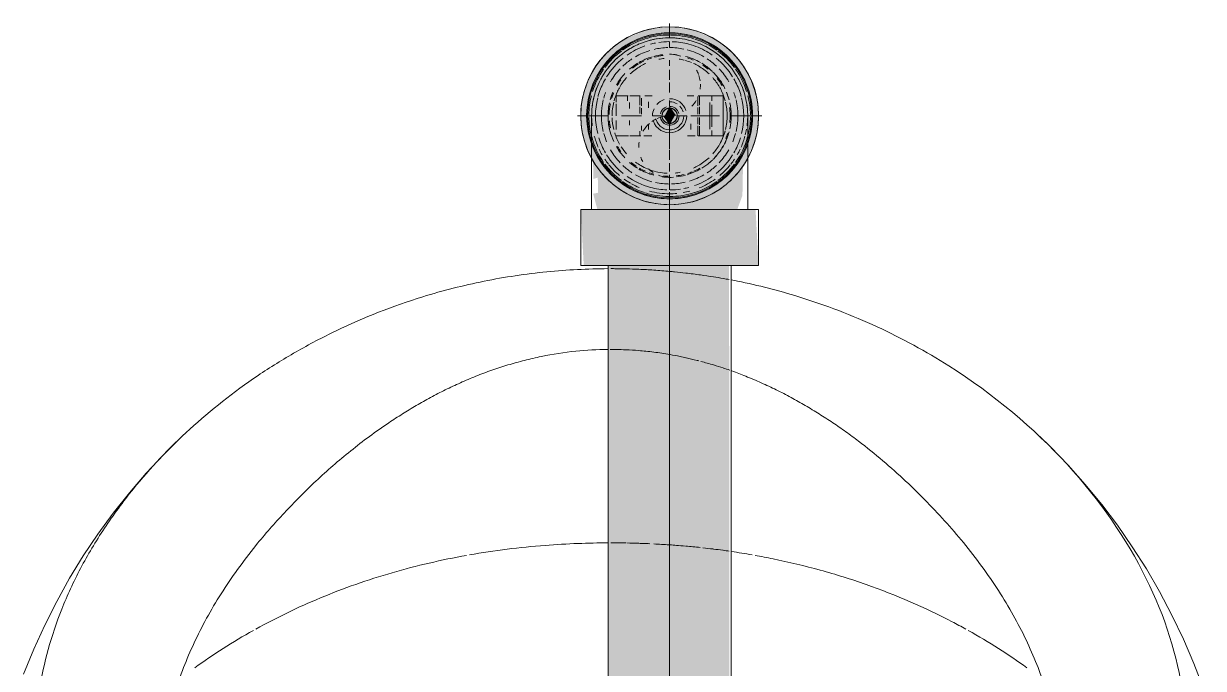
# Model space of a CAD drawing. Header units: millimetres. Extents: x -4000 to 187956, y -58990 to 162485.
# Drawn here: x 8974.9 to 9294.7, y 139300.3 to 139475.1 of the extents above; entities that cross this region are included whole.
import ezdxf

# ---------------------------------------------------------------- set-up
doc = ezdxf.new("R2010")
doc.units = ezdxf.units.MM
doc.linetypes.add('Dash 1_16_', pattern=[317.5, 158.75, -158.75])
for name, color, linetype, lineweight in [('F-SPRN', 3, 'Continuous', 9), ('P-PIPE', 3, 'Continuous', 9), ('P-PIPE-CNTR', 3, 'Continuous', 9), ('P-SANR-FIXT', 6, 'Continuous', 9)]:
    doc.layers.add(name, color=color, linetype=linetype, lineweight=lineweight)

# ---------------------------------------------------------------- blocks, each defined once
blk = doc.blocks.new('C307 - C307-V919-FFS - TANG 1')
at = {"layer": 'P-SANR-FIXT', "color": 250, "flags": 128}
for points in [[(-160.65, -196.08), (-158.07, -202.87), (-155.23, -209.53), (-152.13, -216.04), (-148.78, -222.39), (-145.19, -228.58), (-141.37, -234.58), (-137.33, -240.4), (-133.08, -246.02), (-128.63, -251.43), (-123.99, -256.64), (-119.17, -261.63), (-116.28, -264.43)], [(116.29, -264.42), (121.21, -259.56), (125.96, -254.49), (130.52, -249.19), (134.89, -243.69), (139.05, -237.99), (143, -232.09), (146.73, -226.01), (150.21, -219.76), (153.46, -213.34), (156.45, -206.76), (159.18, -200.05)]]:
    blk.add_lwpolyline(points, dxfattribs=at)
at = {"layer": 'P-SANR-FIXT', "color": 250}
for points, knots in [([(-50.95, -302.34), (-58.32, -300.04), (-72.45, -294.62), (-98.49, -280.39), (-125.49, -257.6), (-147.02, -226.12), (-155.27, -199.55), (-156.2, -179.46), (-154.88, -170), (-153.77, -165.4)], [-1, -1, -1, -1, -0.9, -0.8, -0.6, -0.4, -0.2, -0.1, 0, 0, 0, 0]), ([(153.77, -165.4), (155.32, -171.79), (156.32, -181.76), (155.07, -195.87), (152.75, -206.69), (149.06, -217.66), (143.96, -228.72), (137.48, -239.63), (128.06, -252.48), (114.63, -266.74), (99.19, -278.94), (85.44, -287.5), (70.85, -295.19), (59.14, -299.78), (50.95, -302.34)], [-1, -1, -1, -1, -0.861111, -0.791667, -0.722222, -0.652778, -0.583333, -0.513889, -0.444444, -0.333333, -0.222222, -0.166667, -0.111111, 0, 0, 0, 0]), ([(-96.2, -234.93), (-92.96, -238.94), (-85.96, -246.76), (-76, -256.16), (-68.31, -262.34), (-63.73, -265.76), (-60.17, -268.21), (-56.51, -270.58), (-52.74, -272.88), (-48.87, -275.07), (-44.89, -277.11), (-40.79, -279.02), (-36.76, -280.74), (-34.08, -281.78), (-32.81, -282.23)], [0, 0, 0, 0, 0.0769231, 0.1538462, 0.1923077, 0.2115385, 0.2307692, 0.25, 0.2692308, 0.2884615, 0.3076923, 0.3269231, 0.3461538, 0.3629496, 0.3629496, 0.3629496, 0.3629496]), ([(0.75, -288.05), (3.68, -288.03), (9.77, -287.72), (17.29, -286.53), (23.41, -285.11), (27.89, -283.88), (32.28, -282.46), (36.59, -280.82), (40.79, -279.02), (44.89, -277.11), (48.87, -275.07), (52.74, -272.88), (56.51, -270.58), (60.78, -267.81), (65.49, -264.51), (70.53, -260.57), (75.36, -256.56), (79.96, -252.4), (84.34, -248.13), (89.91, -242.37), (93.77, -237.94), (96.2, -234.93)], [0.5029595, 0.5029595, 0.5029595, 0.5029595, 0.5384615, 0.5769231, 0.5961538, 0.6153846, 0.6346154, 0.6538462, 0.6730769, 0.6923077, 0.7115385, 0.7307692, 0.75, 0.7692308, 0.7980769, 0.8269231, 0.8557692, 0.8846154, 0.9134615, 0.9423077, 1, 1, 1, 1]), ([(-32.67, -306.89), (-33.24, -306.78), (-39.43, -305.57), (-45.5, -304.02), (-50.95, -302.34)], [-0.3665734, -0.3665734, -0.3665734, -0.3665734, -0.3333333, 0, 0, 0, 0]), ([(50.95, -302.34), (45.5, -304.02), (34.46, -306.83), (17.59, -309.35), (6.31, -309.93), (0.75, -309.96)], [-1, -1, -1, -1, -0.6666667, -0.3333333, -0.0143356, -0.0143356, -0.0143356, -0.0143356])]:
    blk.add_open_spline(points, degree=3, knots=knots, dxfattribs=at)
for points in [[(-121.01, -182.1), (-120.44, -186.39), (-118.49, -195.13), (-113.31, -208.48), (-105.99, -221.88), (-99.68, -230.6), (-96.2, -234.93)], [(96.2, -234.93), (99.68, -230.6), (106, -221.88), (113.31, -208.47), (118.49, -195.12), (120.44, -186.39), (121.01, -182.09)]]:
    blk.add_open_spline(points, degree=3, dxfattribs=at)
at = {"layer": 'P-SANR-FIXT', "color": 252}
for points in [[(-96.91, -211.86), (-102.5, -208.74), (-107.81, -205.35), (-112.81, -201.74)], [(112.8, -201.74), (107.8, -205.36), (102.48, -208.75), (96.88, -211.88)], [(-32.71, -233.27), (-34.58, -232.99), (-36.45, -232.69), (-38.31, -232.36)], [(38.31, -232.36), (31.55, -233.55), (24.71, -234.41), (17.78, -234.93)]]:
    blk.add_open_spline(points, degree=3, dxfattribs=at)
for points, knots in [([(-39.1, -232.22), (-40.73, -231.93), (-46.67, -230.78), (-56.85, -228.36), (-73.39, -223.17), (-86.46, -217.51), (-95.01, -212.91), (-96.23, -212.24)], [-0.8872569, -0.8872569, -0.8872569, -0.8872569, -0.8611111, -0.7916667, -0.7222222, -0.5833333, -0.559915, -0.559915, -0.559915, -0.559915]), ([(96.23, -212.24), (90.65, -215.33), (78.72, -221.09), (59.49, -227.85), (45.91, -231), (39.1, -232.22)], [-0.4402744, -0.4402744, -0.4402744, -0.4402744, -0.3333333, -0.2222222, -0.1128561, -0.1128561, -0.1128561, -0.1128561]), ([(17.78, -234.93), (14.82, -235.16), (9.15, -235.49), (3.47, -235.61), (0.75, -235.62)], [-1, -1, -1, -1, -0.5, -0.0418529, -0.0418529, -0.0418529, -0.0418529])]:
    blk.add_open_spline(points, degree=3, knots=knots, dxfattribs=at)
at = {"layer": 'P-SANR-FIXT', "color": 243}
for points in [[(-30.48, -233.59), (-31.02, -233.52), (-31.55, -233.44), (-32.09, -233.36)], [(-27.83, -233.94), (-28.69, -233.83), (-29.54, -233.72), (-30.4, -233.6)], [(-24.93, -234.27), (-25.86, -234.17), (-26.8, -234.06), (-27.73, -233.95)], [(-20.3, -234.73), (-21.62, -234.61), (-22.93, -234.49), (-24.24, -234.35)], [(-17.78, -234.93), (-18.58, -234.87), (-19.38, -234.81), (-20.18, -234.74)], [(-15.96, -235.07), (-16.56, -235.02), (-17.17, -234.98), (-17.78, -234.93)], [(-11.64, -235.32), (-13.04, -235.25), (-14.44, -235.17), (-15.83, -235.07)], [(-4.34, -235.58), (-5.4, -235.56), (-6.45, -235.53), (-7.51, -235.5)], [(-1.49, -235.62), (-2.35, -235.61), (-3.21, -235.6), (-4.07, -235.58)], [(0, -235.62), (-0.48, -235.62), (-0.96, -235.62), (-1.45, -235.62)]]:
    blk.add_open_spline(points, degree=3, dxfattribs=at)
blk.add_open_spline([(-7.61, -235.49), (-8.04, -235.48), (-9.03, -235.44), (-10.02, -235.4), (-10.58, -235.38)], degree=3, knots=[-0.572728, -0.572728, -0.572728, -0.572728, -0.5, -0.4055891, -0.4055891, -0.4055891, -0.4055891], dxfattribs=at)
at = {"layer": 'P-SANR-FIXT', "color": 16}
for points in [[(-32.26, -282.42), (-31.68, -282.63), (-31.1, -282.83), (-30.52, -283.02)], [(-30.49, -283.03), (-29.62, -283.32), (-28.75, -283.59), (-27.87, -283.85)], [(-27.87, -283.85), (-26.72, -284.19), (-25.57, -284.52), (-24.4, -284.82)], [(-16.02, -286.67), (-14.58, -286.93), (-13.13, -287.15), (-11.68, -287.33)], [(-7.58, -287.76), (-6.44, -287.85), (-5.3, -287.92), (-4.16, -287.97)], [(-4.13, -287.97), (-3.26, -288), (-2.38, -288.03), (-1.5, -288.04)], [(-30.45, -307.29), (-31.01, -307.2), (-31.56, -307.1), (-32.11, -306.99)], [(-27.81, -307.74), (-28.69, -307.6), (-29.57, -307.45), (-30.45, -307.29)], [(-24.35, -308.26), (-25.5, -308.1), (-26.65, -307.93), (-27.8, -307.74)], [(-20.3, -308.78), (-21.65, -308.62), (-23, -308.45), (-24.34, -308.26)], [(-11.65, -309.57), (-13.09, -309.48), (-14.53, -309.36), (-15.96, -309.23)], [(-7.63, -309.79), (-8.97, -309.74), (-10.31, -309.66), (-11.65, -309.57)], [(-4.17, -309.91), (-5.32, -309.88), (-6.48, -309.84), (-7.63, -309.79)], [(-1.5, -309.95), (-2.39, -309.95), (-3.28, -309.93), (-4.17, -309.91)], [(0, -309.96), (-0.5, -309.96), (-1, -309.96), (-1.5, -309.95)]]:
    blk.add_open_spline(points, degree=3, dxfattribs=at)
for points, knots in [([(-23.82, -284.97), (-23.67, -285.01), (-22.54, -285.3), (-21.4, -285.57), (-20.41, -285.79)], [0.40196832, 0.40196832, 0.40196832, 0.40196832, 0.40384615, 0.41634257, 0.41634257, 0.41634257, 0.41634257]), ([(-20.36, -285.8), (-19.84, -285.92), (-18.41, -286.23), (-16.98, -286.5), (-16.06, -286.67)], [0.41651501, 0.41651501, 0.41651501, 0.41651501, 0.42307692, 0.43440987, 0.43440987, 0.43440987, 0.43440987]), ([(-11.64, -287.34), (-10.92, -287.43), (-9.58, -287.58), (-8.23, -287.7), (-7.61, -287.75)], [0.45262678, 0.45262678, 0.45262678, 0.45262678, 0.46153846, 0.4690842, 0.4690842, 0.4690842, 0.4690842]), ([(-1.48, -288.04), (-0.98, -288.05), (-0.43, -288.05), (0.12, -288.05), (0.18, -288.05)], [0.493941687, 0.493941687, 0.493941687, 0.493941687, 0.5, 0.500650946, 0.500650946, 0.500650946, 0.500650946]), ([(-15.96, -309.23), (-16.41, -309.19), (-17.85, -309.05), (-19.3, -308.9), (-20.3, -308.78)], [-0.69242691, -0.69242691, -0.69242691, -0.69242691, -0.66666667, -0.60841253, -0.60841253, -0.60841253, -0.60841253])]:
    blk.add_open_spline(points, degree=3, knots=knots, dxfattribs=at)
blk = doc.blocks.new('CMF2_NHAXUONG_A_rvt-1-FFS - TANG 1')
at = {"layer": 'P-SANR-FIXT', "color": 250, "lineweight": 9, "rotation": 180.0003356948516}
blk.add_blockref('C307 - C307-V919-FFS - TANG 1', (9134.05, 139098.68), dxfattribs=at)
blk = doc.blocks.new('Sprinkler_Up - DN20-V60-FFS - TANG 1')
at = {"layer": 'F-SPRN', "transparency": 33554534}
for points in [[(-22.24, 0), (-3.89, 0.74), (-1.73, 2.89), (-1.16, 3.47), (-0.58, 4.05), (0.58, 4.05), (1.16, 3.47), (1.73, 2.89), (4.63, 0), (22.24, 0), (17.99, 13.07), (6.87, 21.15), (-6.87, 21.15), (-17.99, 13.07), (-20.54, 5.23)], [(0, -16.67), (4.31, -16.1), (11.79, -11.79), (16.1, -4.31), (14.96, 6.29), (11.79, 11.79), (8.33, 14.44), (0, 16.67), (-4.31, 16.1), (-11.79, 11.79), (-16.1, 4.31), (-16.1, -4.31), (-11.79, -11.79), (-8.33, -14.44)], [(0, -15.6), (7.8, -13.51), (13.51, -7.8), (15.07, -4.04), (14.14, 6.29), (13.51, 7.8), (7.8, 13.51), (0, 15.6), (-7.8, 13.51), (-11.03, 11.03), (-15.07, 4.04), (-15.07, -4.04), (-11.03, -11.03), (-7.8, -13.51)], [(-10.9, -5.48), (-10.9, 5.4), (-14.51, 5.4), (-14.51, -5.48)], [(-7.66, -5.48), (-7.66, 5.4), (-10.9, 5.4), (-10.9, -5.48)], [(0, -5.48), (0, 5.4), (-7.66, 5.4), (-7.66, -5.48)], [(0, 0), (5.71, 0), (2.85, 4.94), (-2.85, 4.94), (-5.71, 0)], [(-4.63, 0), (4.63, 0), (0, 4.63)], [(7.66, -5.48), (7.66, 5.4), (0, 5.4), (0, -5.48)], [(10.9, -5.48), (10.9, 5.4), (7.66, 5.4), (7.66, -5.48)], [(14.51, -5.48), (14.51, 5.4), (10.9, 5.4), (10.9, -5.48)], [(0, -21.15), (6.87, -21.15), (17.99, -13.07), (22.24, 0), (3.89, -0.74), (1.73, -2.89), (1.16, -3.47), (0.58, -4.05), (-0.58, -4.05), (-1.16, -3.47), (-1.73, -2.89), (-4.63, 0), (-22.24, 0), (-17.99, -13.07), (-6.87, -21.15)], [(2.85, -4.94), (5.71, 0), (-5.71, 0), (-2.85, -4.94)], [(0, -4.63), (4.63, 0), (-4.63, 0)], [(0, -2.56), (1.34, 0), (-1.82, 0)], [(-1.34, 0), (1.82, 0), (0, 2.56)]]:
    blk.add_hatch(color=1, dxfattribs=at).paths.add_polyline_path(points)
at = {"layer": 'F-SPRN', "color": 1}
for p, q in [((-11.46, 5.4), (-14.51, 5.4)), ((-14.51, 5.4), (-11.26, 5.4)), ((-14.51, 5.4), (-14.51, 3.68)), ((-14.51, 3.25), (-14.51, 0)), ((-11.46, 5.4), (-11.46, 4.02)), ((-10.9, 1.94), (-10.9, 3.61)), ((-10.82, 5.4), (-8.03, 5.4)), ((-8.08, 5.4), (-10.82, 5.4)), ((-8.08, 5.4), (-8.08, 2.85)), ((-7.66, 4.78), (-7.66, 2.73)), ((-7.66, 4.78), (-7.66, 2.73)), ((-6.7, 5.4), (-4.74, 5.4)), ((-5.75, 3.75), (-5.75, 2.2)), ((4.74, 5.4), (6.52, 5.4)), ((7.66, 5.2), (7.66, 2.73)), ((7.66, 5.2), (7.66, 2.73)), ((7.74, 5.4), (10.82, 5.4)), ((10.82, 5.4), (8.08, 5.4)), ((8.08, 5.4), (8.08, 2.85)), ((10.9, 5.4), (14.51, 5.4)), ((10.9, 3.61), (10.9, 0.2)), ((14.51, 5.4), (11.46, 5.4)), ((11.46, 5.4), (11.46, 4.02)), ((14.51, 5.4), (14.51, -5.48)), ((-8.08, 2.46), (-8.08, 0.66)), ((-7.66, 2.09), (-7.66, 0.47)), ((-7.66, 2.09), (-7.66, 0.47)), ((-2.08, 0.04), (-2.08, 0)), ((-2.08, 0), (-2.08, -0.08)), ((0.02, 2.08), (-0.06, 2.08)), ((2.08, 0), (2.08, 0.08)), ((2.08, -0.04), (2.08, 0)), ((7.66, 2.28), (7.66, 0.45)), ((7.66, 2.28), (7.66, 0.45)), ((8.08, 2.46), (8.08, 0.42)), ((11.46, 3.01), (11.46, 0.16)), ((-14.51, -1.31), (-14.51, -3.68)), ((-10.9, -2.56), (-10.9, -1.31)), ((-7.66, -2.73), (-7.66, -3.99)), ((-7.66, -2.73), (-7.66, -3.99)), ((-5.75, -2.33), (-5.75, -3.75)), ((-0.02, -2.08), (0.06, -2.08)), ((5.75, -2.2), (5.75, -3.75)), ((7.66, -0.45), (7.66, -2.28)), ((7.66, -0.45), (7.66, -2.28)), ((7.66, -2.73), (7.66, -5.41)), ((7.66, -2.73), (7.66, -5.41)), ((8.08, -0.42), (8.08, -2.46)), ((8.08, -2.85), (8.08, -5.48)), ((10.9, -0.2), (10.9, -3.61)), ((11.46, -0.16), (11.46, -3.01)), ((-11.13, -5.48), (-14.51, -5.48)), ((-14.51, -5.48), (-11.46, -5.48)), ((-10.81, -5.48), (-8.08, -5.48)), ((-7.77, -5.48), (-10.81, -5.48)), ((-8.08, -4.19), (-8.08, -5.48)), ((-6.96, -5.48), (-5.75, -5.48)), ((-4.8, -5.48), (-6.96, -5.48)), ((6.96, -5.48), (4.8, -5.48)), ((5.75, -5.48), (6.96, -5.48)), ((10.81, -5.48), (7.74, -5.48)), ((8.08, -5.48), (10.81, -5.48)), ((14.51, -5.48), (10.9, -5.48)), ((11.46, -4.02), (11.46, -5.48)), ((11.46, -5.48), (14.51, -5.48))]:
    blk.add_line(p, q, dxfattribs=at)
at = {"layer": 'F-SPRN', "color": 1, "flags": 128}
for points in [[(-0.63, 1.98), (-0.71, 1.95), (-0.79, 1.92), (-0.86, 1.89), (-0.94, 1.85), (-1.01, 1.81), (-1.08, 1.77), (-1.15, 1.73), (-1.22, 1.68), (-1.29, 1.63), (-1.35, 1.58), (-1.41, 1.52), (-1.47, 1.46), (-1.53, 1.4), (-1.59, 1.34), (-1.64, 1.28), (-1.69, 1.21), (-1.74, 1.14), (-1.78, 1.07), (-1.82, 1), (-1.86, 0.93), (-1.9, 0.85), (-1.93, 0.77), (-1.96, 0.7), (-1.98, 0.62), (-2.01, 0.54), (-2.03, 0.46), (-2.04, 0.38), (-2.06, 0.29), (-2.07, 0.21), (-2.07, 0.13), (-2.08, 0.04)], [(-0.47, 2.02), (-0.55, 2), (-0.63, 1.98)], [(-0.06, 2.08), (-0.14, 2.07), (-0.23, 2.06), (-0.31, 2.05), (-0.39, 2.04), (-0.47, 2.02)], [(2.08, 0.08), (2.07, 0.17), (2.06, 0.25), (2.05, 0.33), (2.04, 0.41), (2.02, 0.49), (2, 0.57), (1.97, 0.65), (1.94, 0.73), (1.91, 0.81), (1.88, 0.88), (1.84, 0.96), (1.8, 1.03), (1.76, 1.1), (1.71, 1.17), (1.67, 1.24), (1.62, 1.31), (1.56, 1.37), (1.51, 1.43), (1.45, 1.49), (1.39, 1.55), (1.32, 1.6), (1.26, 1.65), (1.19, 1.7), (1.12, 1.75), (1.05, 1.79), (0.98, 1.83), (0.9, 1.87), (0.83, 1.9), (0.75, 1.94), (0.67, 1.96), (0.6, 1.99), (0.52, 2.01), (0.43, 2.03), (0.35, 2.05), (0.27, 2.06), (0.19, 2.07), (0.11, 2.07), (0.02, 2.08)], [(-2.08, -0.08), (-2.07, -0.17), (-2.06, -0.25), (-2.05, -0.33)], [(-2.05, -0.33), (-2.04, -0.41), (-2.02, -0.49), (-2, -0.57), (-1.97, -0.65), (-1.94, -0.73), (-1.91, -0.81), (-1.88, -0.88), (-1.84, -0.96), (-1.8, -1.03), (-1.76, -1.1), (-1.71, -1.17), (-1.67, -1.24), (-1.62, -1.31), (-1.56, -1.37), (-1.51, -1.43), (-1.45, -1.49), (-1.39, -1.55), (-1.32, -1.6), (-1.26, -1.65), (-1.19, -1.7), (-1.12, -1.75), (-1.05, -1.79), (-0.98, -1.83), (-0.9, -1.87), (-0.83, -1.9), (-0.75, -1.94), (-0.67, -1.96), (-0.6, -1.99), (-0.52, -2.01), (-0.43, -2.03), (-0.35, -2.05), (-0.27, -2.06), (-0.19, -2.07), (-0.11, -2.07), (-0.02, -2.08)], [(0.06, -2.08), (0.14, -2.07), (0.23, -2.06), (0.31, -2.05), (0.39, -2.04), (0.47, -2.02), (0.55, -2), (0.63, -1.98), (0.71, -1.95), (0.79, -1.92), (0.86, -1.89), (0.94, -1.85), (1.01, -1.81), (1.08, -1.77), (1.15, -1.73), (1.22, -1.68), (1.29, -1.63), (1.35, -1.58), (1.41, -1.52), (1.47, -1.46), (1.53, -1.4), (1.59, -1.34), (1.64, -1.28), (1.69, -1.21), (1.74, -1.14), (1.78, -1.07), (1.82, -1), (1.86, -0.93), (1.9, -0.85), (1.93, -0.77), (1.96, -0.7), (1.98, -0.62), (2.01, -0.54), (2.03, -0.46), (2.04, -0.38), (2.06, -0.29), (2.07, -0.21), (2.07, -0.13), (2.08, -0.04)]]:
    blk.add_lwpolyline(points, dxfattribs=at)
at = {"layer": 'F-SPRN', "color": 1}
for radius, start, end in [(22.24, 360, 180), (21.9, 108.2621, 125.7507), (21.9, 99.348, 107.901), (21.9, 90.145, 98.8503), (21.9, 72.5583, 89.4624), (21.9, 54.2493, 71.7379), (21.9, 126.6942, 143.2701), (16.67, 96.4143, 105), (16.67, 96.4143, 105), (16.67, 83.0684, 90), (16.67, 83.0684, 90), (16.67, 60, 75), (16.67, 60, 75), (21.9, 36.7299, 53.3058), (16.67, 121.4181, 130.5751), (16.67, 121.4181, 130.5751), (15.6, 120.5262, 133.2078), (15.6, 120.5262, 133.2078), (16.67, 106.5995, 120), (16.67, 106.5995, 120), (15.6, 114.4363, 119.9813), (15.6, 114.4363, 119.9813), (15.6, 95.5762, 100.6843), (15.6, 95.5762, 100.6843), (15.6, 75.573, 80.5892), (15.6, 75.573, 80.5892), (15.6, 67.5614, 74.5481), (15.6, 67.5614, 74.5481), (15.6, 60.0187, 65.5637), (15.6, 60.0187, 65.5637), (15.6, 46.7922, 60), (15.6, 46.7922, 60), (16.67, 49.4249, 58.5819), (16.67, 49.4249, 58.5819), (21.9, 144.7698, 162.401), (16.67, 136.7213, 149.931), (16.67, 136.7213, 149.931), (15.6, 138.4214, 150), (15.6, 138.4214, 150), (15.6, 30, 41.5786), (15.6, 30, 41.5786), (16.67, 30, 43.2787), (16.67, 30, 43.2787), (21.9, 17.599, 35.2302), (15.6, 150.9409, 156.0102), (15.6, 150.9409, 156.0102), (15.6, 23.9898, 29.5646), (15.6, 23.9898, 29.5646), (21.9, 165.6773, 179.2615), (16.67, 167.6802, 180), (16.67, 167.6802, 180), (16.67, 157.6142, 164.9693), (16.67, 157.6142, 164.9693), (15.6, 166.4265, 180), (15.6, 166.4265, 180), (15.6, 156.3845, 165), (15.6, 156.3845, 165), (4.63, 109.0192, 138.2703), (4.63, 109.0192, 138.2703), (4.63, 17.9592, 90), (4.63, 17.9592, 90), (3.81, 57.0577, 90), (15.6, 15, 23.6155), (15.6, 15, 23.6155), (15.6, 360, 13.6618), (15.6, 0, 13.6618), (16.67, 15, 22.3858), (16.67, 15, 22.3858), (16.67, 360, 12.3198), (16.67, 0, 12.3198), (21.9, 0.7385, 14.3227), (4.63, 155.7832, 180), (4.63, 155.7832, 180), (2.56, 109.0192, 168.8278), (2.56, 109.0192, 168.8278), (2.04, 109.0192, 180), (2.56, 14.5599, 90), (2.56, 14.5599, 90), (2.04, 10.4703, 90), (3.81, 16.1605, 43.8358), (22.24, 180, 360), (21.9, 180.7385, 194.3227), (16.67, 180, 192.3198), (16.67, 180, 192.3198), (15.6, 181.9082, 193.6618), (15.6, 181.9082, 193.6618), (4.63, 197.9592, 0), (4.63, 197.9592, 360), (3.81, 196.1605, 360), (2.56, 191.1677, 0), (2.56, 191.1677, 360), (2.04, 190.4703, 0), (15.6, 346.3382, 360), (15.6, 346.3382, 360), (16.67, 347.6802, 360), (16.67, 347.6802, 360), (21.9, 345.6773, 359.2615), (21.9, 195.1849, 215.2302), (16.67, 195.0307, 204.6121), (16.67, 195.0307, 204.6121), (15.6, 197.3339, 209.5646), (15.6, 197.3339, 209.5646), (15.6, 330.4354, 345), (15.6, 330.4354, 336.3845), (15.6, 339.6139, 345), (16.67, 335.3879, 345), (16.67, 335.3879, 345), (21.9, 324.7698, 344.8151), (16.67, 210.069, 223.2787), (16.67, 210.069, 223.2787), (15.6, 212.5472, 221.5786), (15.6, 212.5472, 221.5786), (15.6, 318.4214, 330), (15.6, 318.4214, 330), (16.67, 316.7213, 330), (16.67, 316.7213, 330), (16.67, 229.4249, 238.5819), (16.67, 229.4249, 238.5819), (15.6, 233.795, 240), (15.6, 233.795, 240), (15.6, 300, 313.2078), (15.6, 300, 313.2078), (16.67, 301.4181, 310.5751), (16.67, 301.4181, 310.5751), (21.9, 216.7299, 233.3058), (16.67, 240, 255), (16.67, 240, 255), (15.6, 240.0187, 254.5481), (15.6, 240.0187, 254.5481), (15.6, 255, 267.64), (15.6, 255, 267.64), (15.6, 275.5762, 280.6843), (15.6, 275.5762, 280.6843), (16.67, 286.5995, 300), (16.67, 286.5995, 300), (15.6, 294.4363, 299.9813), (15.6, 294.4363, 299.9813), (21.9, 306.6942, 323.2701), (21.9, 234.2493, 251.7379), (16.67, 263.0684, 270), (16.67, 263.0684, 270), (16.67, 276.4143, 285), (16.67, 276.4143, 285), (21.9, 288.2621, 305.7507), (21.9, 252.5583, 269.4624), (21.9, 270.145, 278.8503), (21.9, 279.348, 287.901)]:
    blk.add_arc((0, 0), radius, start, end, dxfattribs=at)
blk = doc.blocks.new('Steel_Elbow_Threaded_HoaPhat - Standard-V65-FFS - TANG 1')
at = {"layer": 'P-PIPE', "lineweight": 13, "transparency": 33554534}
for points in [[(9150, 139425.98), (9156.24, 139426.8), (9162.06, 139429.21), (9167.05, 139433.04), (9170.88, 139438.03), (9173.29, 139443.85), (9174.11, 139450.09), (9173.27, 139456.38), (9170.88, 139462.14), (9167.05, 139467.14), (9162.06, 139470.97), (9156.24, 139473.38), (9150, 139474.2), (9143.76, 139473.38), (9137.95, 139470.97), (9132.95, 139467.14), (9129.12, 139462.14), (9126.71, 139456.33), (9125.89, 139450.09), (9126.71, 139443.85), (9129.12, 139438.03), (9132.95, 139433.04), (9137.95, 139429.21), (9143.76, 139426.8)], [(9132.95, 139409.54), (9150, 139409.54), (9150, 139424.66), (9125.89, 139424.66), (9126.71, 139409.54), (9129.12, 139409.54)], [(9174.11, 139409.54), (9173.29, 139424.66), (9150, 139424.66), (9150, 139409.54), (9173.29, 139409.54)]]:
    blk.add_hatch(color=1, dxfattribs=at).paths.add_polyline_path(points)
h = blk.add_hatch(color=1, dxfattribs=at)
h.paths.add_polyline_path([(9133.13, 139434.86), (9130.52, 139439.49), (9131.37, 139435.57)])
h.paths.add_polyline_path([(9130.43, 139424.66), (9150, 139424.66), (9150, 139428.94), (9142.77, 139430.21), (9144.06, 139428.29), (9136.61, 139433.01), (9132.64, 139437.08), (9133.79, 139431.94), (9131.37, 139435.57), (9129.11, 139441.58), (9129.36, 139432.96), (9130.52, 139433.34), (9130.59, 139429.23), (9129.26, 139428.94)])
h = blk.add_hatch(color=1, dxfattribs=at)
h.paths.add_polyline_path([(9157.23, 139430.21), (9159.73, 139430.16), (9155.94, 139428.29)])
h.paths.add_polyline_path([(9168.32, 139424.66), (9169.73, 139428.46), (9169.87, 139435.86), (9170.17, 139440.02), (9168.79, 139439.48), (9162.77, 139432.58), (9157.23, 139430.21), (9150, 139428.94), (9150, 139424.66), (9165.95, 139424.66)])
h.paths.add_polyline_path([(9165.72, 139433.43), (9166.12, 139435.62), (9168.19, 139436.39)])
at = {"layer": 'P-PIPE', "color": 20, "lineweight": 13}
for p, q in [((9141.56, 139469.48), (9142.34, 139469.8)), ((9142.34, 139469.8), (9143.13, 139470.09)), ((9149.77, 139471.24), (9150, 139471.24)), ((9152.53, 139471.08), (9153.37, 139470.97)), ((9136.53, 139466.39), (9137.19, 139466.91)), ((9137.19, 139466.91), (9137.87, 139467.41)), ((9139.3, 139468.33), (9140.03, 139468.74)), ((9161.24, 139468.01), (9161.94, 139467.54)), ((9133.04, 139462.72), (9133.56, 139463.39)), ((9134.67, 139464.66), (9135.27, 139465.26)), ((9164.57, 139465.42), (9165.17, 139464.82)), ((9166.3, 139463.56), (9166.83, 139462.9)), ((9166.83, 139462.9), (9167.33, 139462.22)), ((9167.33, 139462.22), (9167.8, 139461.51)), ((9167.8, 139461.51), (9168.24, 139460.79)), ((9168.24, 139460.79), (9168.65, 139460.06)), ((9168.65, 139460.06), (9169.04, 139459.3)), ((9169.04, 139459.3), (9169.39, 139458.53)), ((9129.46, 139455.11), (9129.68, 139455.93)), ((9170.26, 139456.15), (9170.49, 139455.34)), ((9170.84, 139453.68), (9170.97, 139452.85)), ((9129, 139452.62), (9129.12, 139453.46)), ((9171.12, 139451.16), (9171.15, 139450.32)), ((9171.15, 139450.32), (9171.15, 139450.09)), ((9128.85, 139450.05), (9128.85, 139450.09)), ((9171.15, 139450.09), (9171.15, 139450.07)), ((9171.15, 139445.06), (9171.15, 139444.43)), ((9171.15, 139444.43), (9171.15, 139443.78)), ((9128.85, 139442.9), (9128.85, 139443.59)), ((9128.85, 139442.18), (9128.85, 139442.9)), ((9171.15, 139443.78), (9171.15, 139443.09)), ((9128.85, 139439.02), (9128.85, 139439.85)), ((9128.85, 139438.17), (9128.85, 139439.02)), ((9171.15, 139439.24), (9171.15, 139438.4)), ((9125.89, 139424.66), (9125.89, 139409.54)), ((9130.28, 139424.66), (9125.89, 139424.66)), ((9150, 139424.66), (9125.89, 139424.66)), ((9128.85, 139424.66), (9129.17, 139424.66)), ((9129.17, 139424.66), (9131.69, 139424.66)), ((9129.17, 139424.66), (9130.13, 139424.66)), ((9130.13, 139424.66), (9131.69, 139424.66)), ((9132.95, 139424.66), (9130.28, 139424.66)), ((9131.69, 139424.66), (9132.75, 139424.66)), ((9131.69, 139424.66), (9142.77, 139424.66)), ((9133.8, 139424.66), (9136.41, 139424.66)), ((9142.73, 139424.66), (9133.96, 139424.66)), ((9136.41, 139424.66), (9142.77, 139424.66)), ((9143.73, 139424.66), (9150, 139424.66)), ((9143.73, 139424.66), (9150, 139424.66)), ((9150, 139424.66), (9143.76, 139424.66)), ((9156.24, 139424.66), (9150, 139424.66)), ((9174.11, 139424.66), (9150, 139424.66)), ((9150, 139424.66), (9156.28, 139424.66)), ((9150, 139424.66), (9156.28, 139424.66)), ((9157.24, 139424.66), (9163.59, 139424.66)), ((9157.24, 139424.66), (9171.15, 139424.66)), ((9166.04, 139424.66), (9157.28, 139424.66)), ((9163.6, 139424.66), (9166.2, 139424.66)), ((9168.46, 139424.66), (9167.05, 139424.66)), ((9167.25, 139424.66), (9168.32, 139424.66)), ((9174.11, 139424.66), (9168.46, 139424.66)), ((9174.11, 139409.54), (9174.11, 139424.66)), ((9125.89, 139409.54), (9132.95, 139409.54)), ((9125.89, 139409.54), (9150, 139409.54)), ((9133.79, 139409.54), (9137.95, 139409.54)), ((9138.18, 139409.54), (9150, 139409.54)), ((9150, 139409.54), (9161.82, 139409.54)), ((9150, 139409.54), (9174.11, 139409.54)), ((9162.06, 139409.54), (9166.21, 139409.54)), ((9167.05, 139409.54), (9174.11, 139409.54))]:
    blk.add_line(p, q, dxfattribs=at)
at = {"layer": 'P-PIPE', "color": 20, "lineweight": 13, "flags": 128}
for points in [[(9143.13, 139470.09), (9143.94, 139470.35), (9144.75, 139470.58)], [(9144.75, 139470.58), (9145.58, 139470.77), (9146.41, 139470.93)], [(9146.41, 139470.93), (9147.24, 139471.06), (9148.08, 139471.15)], [(9148.08, 139471.15), (9148.93, 139471.21), (9149.77, 139471.24)], [(9150, 139471.24), (9150.85, 139471.22), (9151.69, 139471.17), (9152.53, 139471.08)], [(9153.37, 139470.97), (9154.2, 139470.82), (9155.03, 139470.63)], [(9155.03, 139470.63), (9155.85, 139470.41), (9156.65, 139470.16)], [(9156.65, 139470.16), (9157.45, 139469.88), (9158.24, 139469.57), (9159.01, 139469.22), (9159.77, 139468.85)], [(9135.27, 139465.26), (9135.89, 139465.84), (9136.53, 139466.39)], [(9137.87, 139467.41), (9138.57, 139467.88), (9139.3, 139468.33)], [(9140.03, 139468.74), (9140.79, 139469.12), (9141.56, 139469.48)], [(9159.77, 139468.85), (9160.51, 139468.44), (9161.24, 139468.01)], [(9161.94, 139467.54), (9162.63, 139467.05), (9163.3, 139466.53)], [(9163.3, 139466.53), (9163.95, 139465.99), (9164.57, 139465.42)], [(9133.56, 139463.39), (9134.1, 139464.03), (9134.67, 139464.66)], [(9165.17, 139464.82), (9165.75, 139464.2), (9166.3, 139463.56)], [(9131.24, 139459.85), (9131.65, 139460.6), (9132.08, 139461.32)], [(9132.08, 139461.32), (9132.55, 139462.03), (9133.04, 139462.72)], [(9129.68, 139455.93), (9129.93, 139456.74), (9130.21, 139457.54), (9130.52, 139458.32), (9130.87, 139459.1), (9131.24, 139459.85)], [(9169.39, 139458.53), (9169.71, 139457.75), (9170, 139456.96), (9170.26, 139456.15)], [(9129.12, 139453.46), (9129.27, 139454.29), (9129.46, 139455.11)], [(9170.49, 139455.34), (9170.68, 139454.51), (9170.84, 139453.68)], [(9128.85, 139450.09), (9128.87, 139450.93), (9128.92, 139451.78), (9129, 139452.62)], [(9170.97, 139452.85), (9171.06, 139452.01), (9171.12, 139451.16)], [(9128.85, 139449.72), (9128.85, 139449.87), (9128.85, 139449.98), (9128.85, 139450.05)], [(9128.85, 139449.29), (9128.85, 139449.52), (9128.85, 139449.72)], [(9128.85, 139448.36), (9128.85, 139448.71), (9128.85, 139449.02), (9128.85, 139449.29)], [(9128.85, 139447.55), (9128.85, 139447.97), (9128.85, 139448.36)], [(9128.85, 139446.06), (9128.85, 139446.59), (9128.85, 139447.09), (9128.85, 139447.55)], [(9171.15, 139450.07), (9171.15, 139450.01), (9171.15, 139449.9), (9171.15, 139449.76), (9171.15, 139449.58)], [(9171.15, 139449.58), (9171.15, 139449.36), (9171.15, 139449.1)], [(9171.15, 139449.1), (9171.15, 139448.8), (9171.15, 139448.46), (9171.15, 139448.08)], [(9171.15, 139448.08), (9171.15, 139447.67), (9171.15, 139447.21)], [(9171.15, 139447.21), (9171.15, 139446.73), (9171.15, 139446.2)], [(9128.85, 139444.89), (9128.85, 139445.49), (9128.85, 139446.06)], [(9128.85, 139443.59), (9128.85, 139444.26), (9128.85, 139444.89)], [(9171.15, 139446.2), (9171.15, 139445.65), (9171.15, 139445.06)], [(9128.85, 139439.85), (9128.85, 139440.65), (9128.85, 139441.43), (9128.85, 139442.18)], [(9171.15, 139443.09), (9171.15, 139442.38), (9171.15, 139441.63), (9171.15, 139440.86), (9171.15, 139440.07), (9171.15, 139439.24)], [(9128.85, 139424.66), (9128.85, 139425.68), (9128.85, 139426.69), (9128.85, 139427.71), (9128.85, 139428.71), (9128.85, 139429.71), (9128.85, 139430.71), (9128.85, 139431.69), (9128.85, 139432.66), (9128.85, 139433.62), (9128.85, 139434.56), (9128.85, 139435.49), (9128.85, 139436.4), (9128.85, 139437.3), (9128.85, 139438.17)], [(9171.15, 139438.4), (9171.15, 139437.53), (9171.15, 139436.65), (9171.15, 139435.74), (9171.15, 139434.82), (9171.15, 139433.87), (9171.15, 139432.92), (9171.15, 139431.95), (9171.15, 139430.97), (9171.15, 139429.98), (9171.15, 139428.98), (9171.15, 139427.98), (9171.15, 139426.97), (9171.15, 139425.95), (9171.15, 139424.94), (9171.15, 139424.66)]]:
    blk.add_lwpolyline(points, dxfattribs=at)
at = {"layer": 'P-PIPE', "color": 20, "lineweight": 13}
for radius, start, end in [(24.11, 90, 270), (24.11, 90, 164.8633), (24.11, 345, 90), (24.11, 270, 90), (21.15, 112.9314, 123.6981), (21.15, 99.9303, 104.963), (21.15, 91.1041, 98.9613), (21.15, 75.037, 90), (21.15, 54.2198, 67.6765), (21.15, 130, 141.5729), (21.15, 38.4271, 50), (21.15, 150.0026, 154.1966), (21.15, 25.3748, 29.9974), (21.15, 154.6252, 162.3991), (21.15, 17.6009, 24.7351), (24.11, 165, 255), (24.11, 164.8633, 165), (21.15, 165.7343, 170), (21.15, 10, 14.2657), (21.15, 172.2328, 178.0289), (21.15, 1.9711, 7.7672), (21.15, 181.9562, 187.2796), (21.15, 352.7204, 358.0438), (21.15, 195.0335, 203.6422), (21.15, 336.3578, 344.9665), (21.15, 345.7465, 350), (21.15, 205.3678, 209.9924), (21.15, 330.0076, 334.6322), (24.11, 330, 345), (21.15, 213.7408, 218.4146), (21.15, 321.5854, 326.2592), (24.11, 315, 330), (21.15, 218.9512, 230), (21.15, 310, 321.0488), (21.15, 234.1976, 239.9895), (21.15, 240.7988, 247.0623), (21.15, 292.3295, 305.8024), (24.11, 300, 315), (21.15, 255.0343, 270), (24.11, 270, 300), (21.15, 270, 275.2662), (21.15, 279.9464, 284.9657), (24.11, 255, 270)]:
    blk.add_arc((9150, 139450.09), radius, start, end, dxfattribs=at)
blk = doc.blocks.new('Steel_Transition_Threaded_HoaPhat - Standard-V66-FFS - TANG 1')
at = {"layer": 'P-PIPE', "lineweight": 13, "transparency": 33554534}
h = blk.add_hatch(color=1, dxfattribs=at)
h.paths.add_polyline_path([(9150, 139427.59), (9155.83, 139428.35), (9161.25, 139430.6), (9165.91, 139434.18), (9169.49, 139438.84), (9171.74, 139444.26), (9172.5, 139450.09), (9171.54, 139456.38), (9169.49, 139461.34), (9165.91, 139466), (9161.25, 139469.57), (9155.83, 139471.82), (9150, 139472.59), (9144.18, 139471.82), (9138.75, 139469.57), (9134.09, 139466), (9130.52, 139461.34), (9128.27, 139455.91), (9127.5, 139450.09), (9128.27, 139444.26), (9130.52, 139438.84), (9134.09, 139434.18), (9138.75, 139430.6), (9144.18, 139428.35)])
h.paths.add_polyline_path([(9150, 139429.99), (9144.8, 139430.67), (9139.95, 139432.68), (9135.79, 139435.87), (9132.59, 139440.04), (9130.59, 139444.89), (9129.9, 139450.09), (9131.04, 139456.38), (9132.59, 139460.14), (9135.79, 139464.3), (9139.95, 139467.49), (9144.8, 139469.5), (9150, 139470.19), (9155.2, 139469.5), (9160.05, 139467.49), (9164.21, 139464.3), (9168.96, 139456.38), (9169.42, 139455.29), (9170.1, 139450.09), (9169.42, 139444.89), (9167.41, 139440.04), (9164.21, 139435.87), (9160.05, 139432.68), (9155.2, 139430.67)])
for points in [[(9150, 139429.99), (9150, 139433.69), (9141.8, 139435.88), (9135.8, 139441.89), (9133.6, 139450.09), (9135.8, 139458.29), (9141.8, 139464.29), (9150, 139466.49), (9150, 139470.19), (9144.8, 139469.5), (9139.95, 139467.49), (9135.79, 139464.3), (9131.04, 139456.38), (9130.59, 139455.29), (9129.9, 139450.09), (9130.59, 139444.89), (9132.59, 139440.04), (9135.79, 139435.87), (9139.95, 139432.68), (9144.8, 139430.67)], [(9150, 139429.99), (9155.2, 139430.67), (9160.05, 139432.68), (9164.21, 139435.87), (9167.41, 139440.04), (9169.42, 139444.89), (9170.1, 139450.09), (9168.96, 139456.38), (9167.41, 139460.14), (9164.21, 139464.3), (9160.05, 139467.49), (9155.2, 139469.5), (9150, 139470.19), (9150, 139466.49), (9158.2, 139464.29), (9164.2, 139458.29), (9166.4, 139450.09), (9164.2, 139441.89), (9158.2, 139435.88), (9150, 139433.69)], [(9150, 139431.59), (9154.79, 139432.22), (9159.25, 139434.07), (9163.08, 139437.01), (9166.02, 139440.84), (9167.87, 139445.3), (9168.5, 139450.09), (9167.25, 139456.38), (9166.02, 139459.34), (9163.08, 139463.17), (9159.25, 139466.11), (9154.79, 139467.96), (9150, 139468.59), (9145.21, 139467.96), (9140.75, 139466.11), (9136.92, 139463.17), (9132.76, 139456.38), (9132.13, 139454.88), (9131.5, 139450.09), (9132.13, 139445.3), (9133.98, 139440.84), (9136.92, 139437.01), (9140.75, 139434.07), (9145.21, 139432.22)]]:
    blk.add_hatch(color=1, dxfattribs=at).paths.add_polyline_path(points)
at = {"layer": 'P-PIPE', "color": 20, "lineweight": 13}
for radius, start, end in [(22.5, 90, 270), (22.5, 120, 135), (22.5, 105, 120), (22.5, 90, 105), (20.1, 100.9975, 105), (20.1, 90.5246, 98.5089), (22.5, 60, 90), (22.5, 270, 90), (20.1, 75.0607, 87.9279), (20.1, 60, 75), (22.5, 45, 60), (20.1, 109.6859, 125.0043), (18.5, 106.819, 120), (18.5, 106.819, 120), (18.5, 91.4353, 103.2046), (18.5, 91.4353, 103.2046), (16.4, 96.2132, 104.6042), (18.5, 78.0986, 90), (18.5, 78.0986, 90), (18.5, 60, 75), (18.5, 60, 75), (20.1, 54.9957, 60), (22.5, 135, 255), (20.1, 128.8856, 148.1553), (18.5, 123.4976, 133.2041), (18.5, 123.4976, 133.2041), (16.4, 121.0738, 128.0319), (16.4, 115.1607, 120), (16.4, 107.4657, 111.9681), (16.4, 66.9681, 72.9388), (16.4, 50.4733, 56.6389), (18.5, 46.7959, 56.5024), (18.5, 46.7959, 56.5024), (20.1, 31.8447, 51.1144), (22.5, 0, 45), (20.1, 150, 161.6229), (18.5, 136.4297, 150), (18.5, 136.4297, 150), (16.4, 30, 38.0319), (18.5, 30, 43.5703), (18.5, 30, 43.5703), (20.1, 18.3771, 30), (16.4, 143.5463, 150), (20.1, 166.0499, 193.9501), (20.1, 161.6229, 165), (18.5, 166.5939, 193.4061), (18.5, 166.5939, 193.4061), (18.5, 159.9387, 165), (18.5, 159.9387, 165), (16.4, 158.0319, 163.506), (18.5, 15, 20.0613), (18.5, 15, 20.0613), (18.5, 346.5939, 13.4061), (18.5, 346.5939, 13.4061), (20.1, 15, 18.3771), (20.1, 346.0499, 13.9501), (16.4, 168.5467, 178.9063), (16.4, 353.5463, 8.0319), (16.4, 184.8393, 191.4533), (22.5, 330, 0), (20.1, 197.2551, 210), (18.5, 195, 202.3768), (18.5, 195, 202.3768), (16.4, 338.0319, 342.8691), (18.5, 337.6232, 345), (18.5, 337.6232, 345), (20.1, 330, 342.7449), (18.5, 210, 223.5703), (18.5, 210, 223.5703), (16.4, 210.6635, 216.4537), (18.5, 316.4297, 330), (18.5, 316.4297, 330), (20.1, 211.8447, 231.1144), (22.5, 285, 330), (20.1, 308.8856, 328.1553), (18.5, 226.7959, 236.5024), (18.5, 226.7959, 236.5024), (16.4, 230.4733, 236.6389), (16.4, 240, 246.5955), (16.4, 250.3629, 255), (16.4, 287.4657, 291.9681), (16.4, 293.4045, 300), (18.5, 303.4976, 313.2041), (18.5, 303.4976, 313.2041), (20.1, 234.9957, 255), (18.5, 240, 255), (18.5, 240, 255), (18.5, 258.0986, 270), (18.5, 258.0986, 270), (16.4, 264.1652, 268.506), (18.5, 271.4353, 283.2046), (18.5, 271.4353, 283.2046), (16.4, 276.2132, 283.9063), (18.5, 286.819, 300), (18.5, 286.819, 300), (20.1, 289.6859, 305.0043), (22.5, 255, 270), (20.1, 255.0607, 267.9279), (22.5, 270, 285), (20.1, 270.5246, 278.5089), (20.1, 280.9975, 285)]:
    blk.add_arc((9150, 139450.09), radius, start, end, dxfattribs=at)

msp = doc.modelspace()

# ---------------------------------------------------------------- block references
at = {"lineweight": 5}
msp.add_blockref('CMF2_NHAXUONG_A_rvt-1-FFS - TANG 1', (0, 0), dxfattribs=at)

# ---------------------------------------------------------------- next in the draw order: hatches: boundary and pattern name
at = {"layer": 'P-PIPE', "transparency": 33554534}
for points in [[(9141.65, 139435.62), (9142.77, 139437.56), (9141.65, 139441.74), (9142.77, 139445.91), (9145.83, 139448.97), (9157.23, 139454.26), (9158.35, 139458.44), (9157.23, 139462.61), (9155.91, 139464.34), (9150, 139466.79), (9141.65, 139464.55), (9135.54, 139458.44), (9133.3, 139450.09), (9135.54, 139441.74), (9138.19, 139438.28)], [(9150, 139433.39), (9158.35, 139435.62), (9161.81, 139438.28), (9166.13, 139445.76), (9166.13, 139454.41), (9161.81, 139461.9), (9158.35, 139464.55), (9150, 139466.79), (9145.68, 139466.22), (9138.19, 139461.9), (9133.87, 139454.41), (9133.87, 139445.76), (9138.19, 139438.28), (9141.65, 139435.62)], [(9150, 136742.6), (9150, 139409.54), (9133.3, 139409.54), (9133.87, 136742.6), (9145.68, 136742.6)], [(9150, 136742.6), (9166.7, 136742.6), (9166.13, 139409.54), (9150, 139409.54), (9150, 136828.3)]]:
    msp.add_hatch(color=1, dxfattribs=at).paths.add_polyline_path(points)

# ---------------------------------------------------------------- next in the draw order: linework, layer by layer
at = {"layer": 'P-PIPE', "color": 20, "lineweight": 13}
for p, q in [((9133.3, 139409.54), (9133.3, 136742.6)), ((9137.91, 139409.54), (9133.3, 139409.54)), ((9161.81, 139409.54), (9138.19, 139409.54)), ((9166.7, 139409.54), (9162.09, 139409.54)), ((9166.7, 136742.6), (9166.7, 139409.54))]:
    msp.add_line(p, q, dxfattribs=at)
at = {"layer": 'P-PIPE', "color": 1}
for centre, radius, start, end in [((9150, 139458.44), 8.35, 69.0027, 79.2369), ((9150, 139450.09), 16.7, 46.0317, 57.203), ((9150, 139458.44), 8.35, 20.1285, 29.0413), ((9150, 139458.44), 8.35, 8.0385, 17.9918), ((9150, 139450.09), 16.7, 39.3092, 45.2846), ((9150, 139450.09), 16.7, 32.3031, 39.2955), ((9150, 139458.44), 8.35, 352.2824, 1.6717), ((9150, 139450.09), 16.7, 26.1093, 31.0974), ((9150, 139450.09), 16.7, 157.579, 164.2722), ((9150, 139458.44), 8.35, 316.3183, 330), ((9150, 139450.09), 16.7, 16.9375, 22.421), ((9150, 139450.09), 16.7, 170.1108, 177.203), ((9150, 139450.09), 16.7, 4.3093, 9.8892), ((9150, 139450.09), 16.7, 182.797, 189.8892), ((9150, 139450.09), 16.7, 190.2154, 195.2487), ((9150, 139441.74), 8.35, 131.0366, 150), ((9150, 139441.74), 8.35, 115.6806, 125.5287), ((9150, 139441.74), 8.35, 100.6842, 114.0387), ((9150, 139441.74), 8.35, 90, 100.6842), ((9150, 139458.44), 8.35, 270, 280.6842), ((9150, 139450.09), 16.7, 337.2636, 343.0625), ((9150, 139441.74), 8.35, 172.0327, 181.5407), ((9150, 139450.09), 16.7, 328.9026, 336.686), ((9150, 139441.74), 8.35, 199.9004, 209.0413), ((9150, 139450.09), 16.7, 308.1274, 313.9683), ((9150, 139450.09), 16.7, 314.7154, 320.6908), ((9150, 139450.09), 16.7, 231.8726, 237.203), ((9150, 139441.74), 8.35, 226.6998, 237.8461), ((9150, 139441.74), 8.35, 249.0027, 259.2369), ((9150, 139450.09), 16.7, 264.6626, 273.5288)]:
    msp.add_arc(centre, radius, start, end, dxfattribs=at)
at = {"layer": 'P-PIPE-CNTR', "color": 1, "linetype": 'Dash 1_16_'}
for p, q in [((9150, 139472.59), (9150, 139475.09)), ((9150, 139471.24), (9150, 139472.59)), ((9150, 139468.59), (9150, 139470.19)), ((9150, 139463.6), (9150, 139465.19)), ((9150, 139459.81), (9150, 139462.57)), ((9150, 139456.38), (9150, 139459.1)), ((9150, 139452.65), (9150, 139454.27)), ((9150, 139450.09), (9150, 139452.14)), ((9125, 139450.09), (9127.5, 139450.09)), ((9127.76, 139450.09), (9131.5, 139450.09)), ((9131.5, 139450.09), (9133.3, 139450.09)), ((9136.92, 139450.09), (9140.4, 139450.09)), ((9140.43, 139450.09), (9142.35, 139450.09)), ((9145.38, 139450.09), (9147.61, 139450.09)), ((9148.66, 139450.09), (9150, 139450.09)), ((9150, 139448.03), (9150, 139450.09)), ((9150, 139450.09), (9151.34, 139450.09)), ((9150, 139445.91), (9150, 139447.53)), ((9151.82, 139450.09), (9154.63, 139450.09)), ((9155.71, 139450.09), (9163.52, 139450.09)), ((9166.4, 139450.09), (9168.5, 139450.09)), ((9168.5, 139450.09), (9172.24, 139450.09)), ((9172.5, 139450.09), (9175, 139450.09)), ((9150, 139441.08), (9150, 139444.61)), ((9150, 139438.11), (9150, 139440.36)), ((9150, 139434.98), (9150, 139436.48)), ((9150, 139432.22), (9150, 139433.42)), ((9150, 139429.99), (9150, 139431.59)), ((9150, 139427.59), (9150, 139428.93)), ((9150, 139425.09), (9150, 139427.59)), ((9150, 136742.6), (9150, 139409.54)), ((9150, 136742.6), (9150, 139409.54))]:
    msp.add_line(p, q, dxfattribs=at)
at = {"layer": 'P-PIPE-CNTR', "color": 20, "lineweight": 13}
for p, q in [((9150, 139449.49), (9150, 139450.09)), ((9150, 139447.66), (9150, 139449.17)), ((9150, 139441.37), (9150, 139445.96)), ((9150, 139438.76), (9150, 139440.77)), ((9150, 139435.74), (9150, 139437.21)), ((9150, 139432.9), (9150, 139434.12)), ((9150, 139430.52), (9150, 139432.24)), ((9150, 139428.01), (9150, 139429.38)), ((9150, 139426.12), (9150, 139427.9)), ((9150, 139424.66), (9150, 139426.12)), ((9150, 139409.54), (9150, 139424.66))]:
    msp.add_line(p, q, dxfattribs=at)

# ---------------------------------------------------------------- next in the draw order: block references
at = {"layer": 'F-SPRN', "color": 1}
msp.add_blockref('Sprinkler_Up - DN20-V60-FFS - TANG 1', (9150, 139450.09), dxfattribs=at)
at = {"layer": 'P-PIPE', "color": 20, "lineweight": 13}
for name in ['Steel_Elbow_Threaded_HoaPhat - Standard-V65-FFS - TANG 1', 'Steel_Transition_Threaded_HoaPhat - Standard-V66-FFS - TANG 1']:
    msp.add_blockref(name, (0, 0), dxfattribs=at)

doc.saveas('drawing.dxf')
